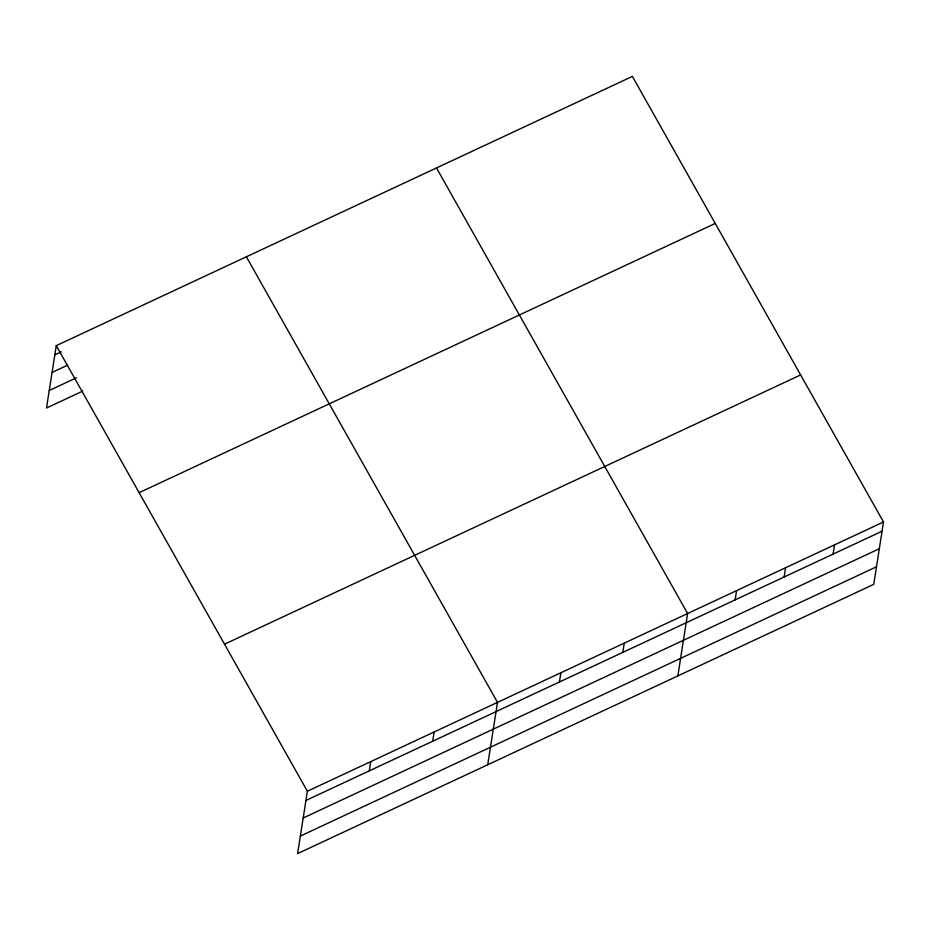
<?xml version="1.0" encoding="UTF-8"?>
<svg xmlns="http://www.w3.org/2000/svg" width="930" height="930" viewBox="0 0 930 930"><rect width="100%" height="100%" fill="white"/><g stroke="black" fill="none" stroke-linecap="round" stroke-linejoin="round"><path stroke-width="1.4" d="M56.265 345.646L307.377 791.232L297.612 853.601L873.735 584.354L883.5 521.974L632.388 76.4L56.265 345.646L46.5 408.026L82.712 391.1M369.303 770.854L370.756 761.612M432.683 741.233L434.124 731.991M487.727 764.751L497.504 702.371L246.392 256.796M559.43 681.992L560.871 672.762M622.798 652.383L624.251 643.142M677.854 675.889L687.619 613.521L436.507 167.946M735.142 599.873L736.583 590.631M784.118 576.984L785.559 567.753M833.082 554.106L834.524 544.864M54.824 354.888L61.287 351.866M52.08 372.419L67.599 365.176M49.244 390.484L76.411 377.801M139.128 492.691L715.251 223.444M224.514 644.188L800.637 374.941M307.377 791.232L883.5 521.974M305.935 800.463L882.059 531.216M303.18 818.005L879.303 548.747M300.355 836.07L876.479 566.812"/></g></svg>
